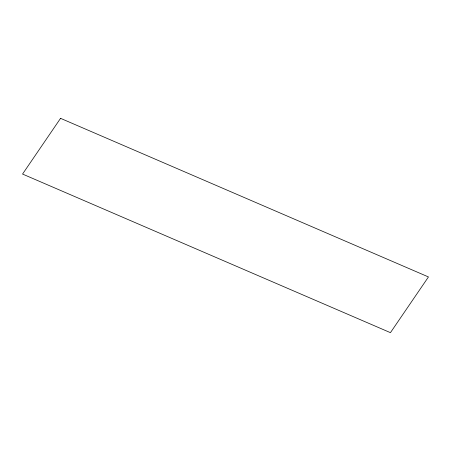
<?xml version="1.0" encoding="UTF-8"?>
<svg xmlns="http://www.w3.org/2000/svg" width="451" height="451" viewBox="0 0 451 451"><rect width="100%" height="100%" fill="white"/><g stroke="black" fill="none" stroke-linecap="round" stroke-linejoin="round"><path stroke-width="0.68" d="M60.564 118.337L22.55 174.058L390.436 332.663L428.45 276.942L60.564 118.337"/></g></svg>
